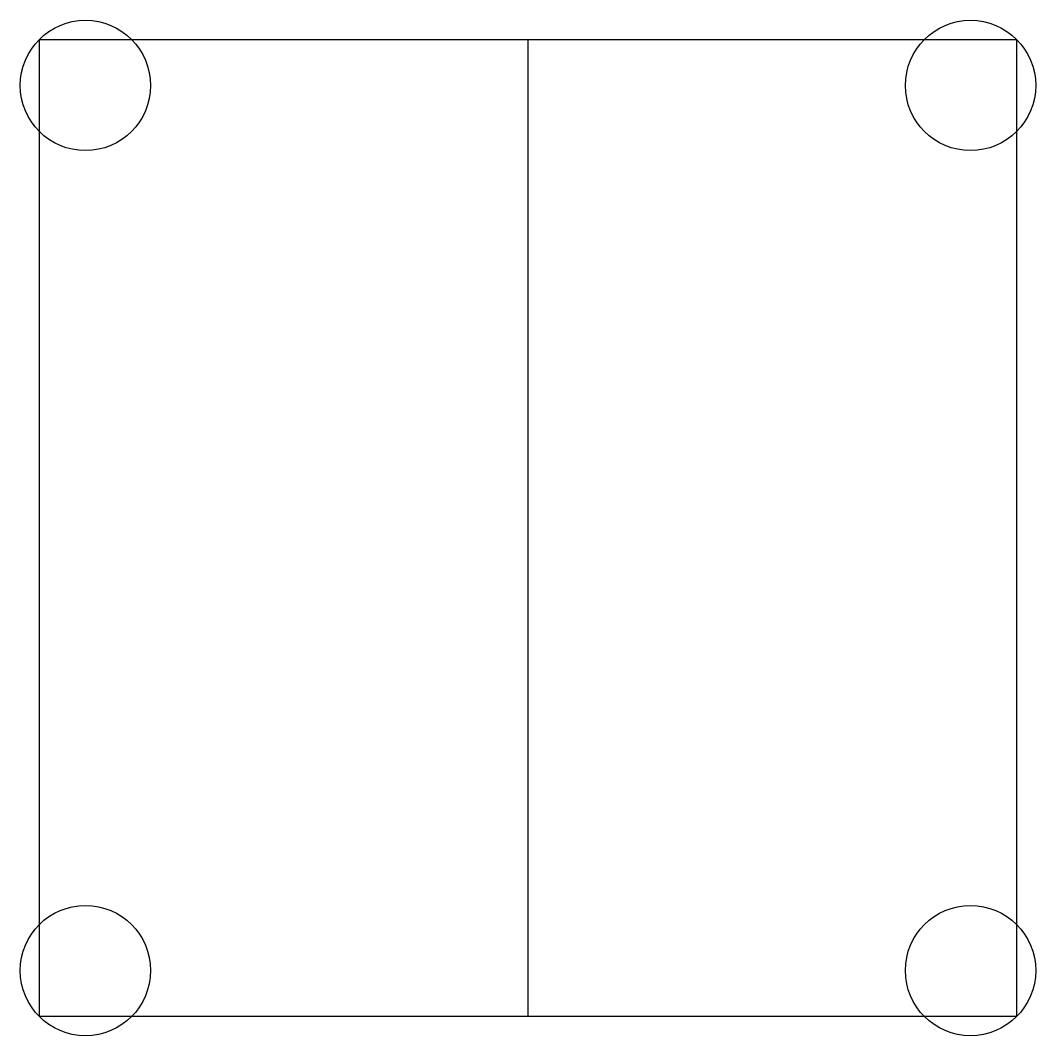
# Model space of a CAD drawing. Header units: millimetres. Extents: x 2 to 153, y 1 to 97.
# Drawn here: x 137.25 to 152.83, y 81.16 to 96.75 of the extents above.
import ezdxf

# ---------------------------------------------------------------- set-up
doc = ezdxf.new("R2010")
doc.units = ezdxf.units.MM

msp = doc.modelspace()

# ---------------------------------------------------------------- linework, layer by layer
for p, q in [((137.538, 96.454), (152.538, 96.454)), ((137.538, 81.454), (137.538, 96.454)), ((145.038, 96.454), (145.038, 81.454)), ((152.538, 96.454), (152.538, 81.454)), ((152.538, 81.454), (137.538, 81.454))]:
    msp.add_line(p, q)
for centre in [(138.245, 95.747), (151.831, 95.747), (138.245, 82.161), (151.831, 82.161)]:
    msp.add_circle(centre, 1)

doc.saveas('drawing.dxf')
